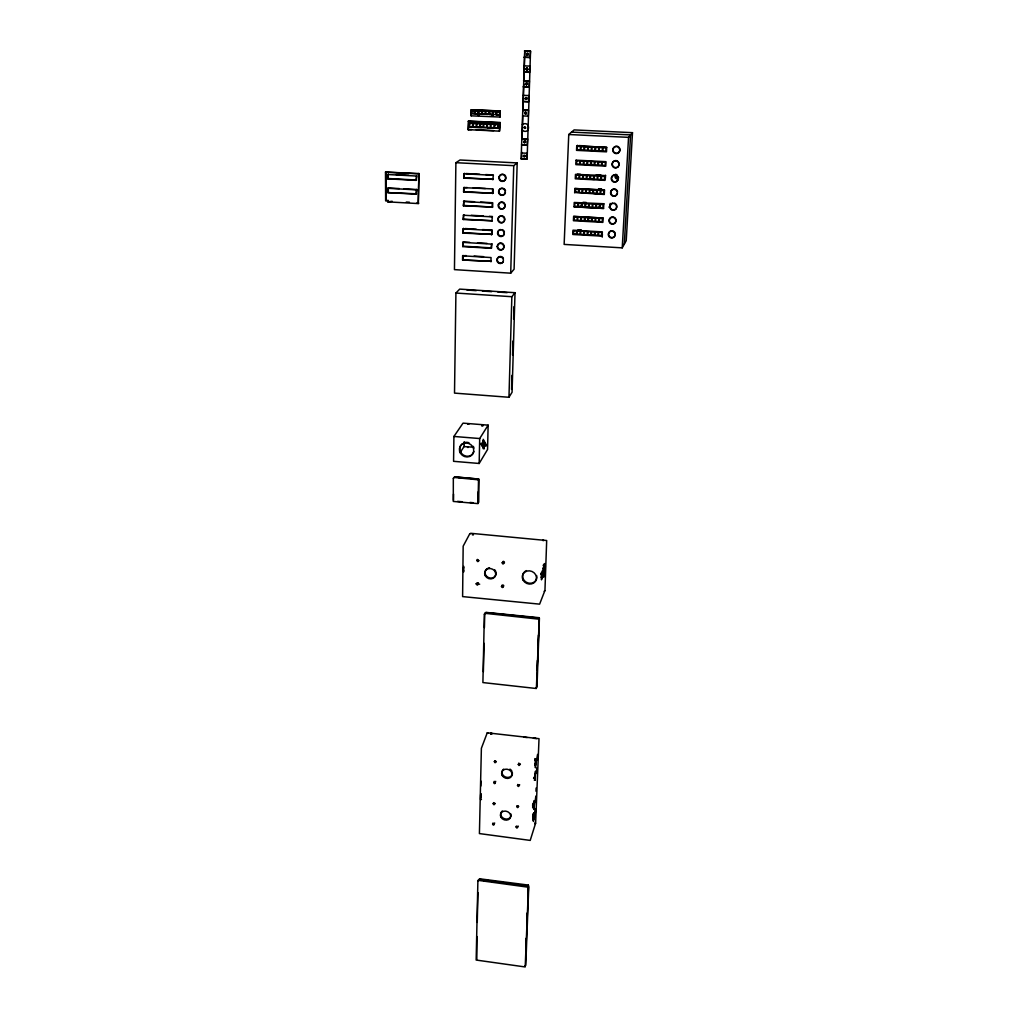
<?xml version="1.0" encoding="UTF-8"?>
<svg xmlns="http://www.w3.org/2000/svg" width="1018" height="1018" viewBox="0 0 1018 1018"><rect width="100%" height="100%" fill="white"/><g stroke="black" fill="none" stroke-linecap="round" stroke-linejoin="round"><path stroke-width="1.5" d="M416.146 194.158L416.667 189.513L416.146 194.158L387.756 192.593L388.291 187.961L399.323 188.572M416.184 180.364L416.718 175.707L416.184 180.364L387.705 178.85L388.24 174.205L387.705 178.85M418.283 203.575L418.907 173.544L418.283 203.575L387.794 201.869L388.342 200.393L385.631 200.622L385.504 172.118L418.907 173.544M455.886 162.689L454.448 269.63L510.705 273.18L514.09 269.21L517.182 162.918L460.021 160.004L455.886 162.689L513.746 165.667L517.182 162.918M453.913 436.455L453.57 461.319L479.173 463.47L487.558 449.485L488.131 425.142L463.025 423.144L453.913 436.455L479.694 438.542L488.131 425.142M455.911 293.044L454.512 393.113L508.962 397.274L512.067 392.261L515.019 292.7L459.691 289.112L455.911 293.044L511.85 296.709L515.019 292.7M453.532 494.061L453.468 500.271M462.566 259.997L491.363 261.321L462.566 259.997L462.63 255.811L466.231 255.582M491.261 248.316L491.77 243.684L491.261 248.316L462.783 246.598L463.292 241.966L469.616 242.348M462.986 233.097L463.495 228.465L462.986 233.097L491.987 234.382L492.076 230.132L482.557 229.572M463.203 219.506L463.712 214.849L463.203 219.506L492.292 220.779L463.648 219.124M480.598 202.073L492.712 202.747L492.61 207.061L463.406 205.814L463.928 201.144L474.541 201.742M463.699 187.681L493.03 188.903L492.928 193.255L463.623 192.02L463.699 187.681L467.186 187.516M463.839 178.137L464.361 173.454L463.839 178.137L493.259 179.346L464.297 177.819M463.012 259.577L463.075 255.391M462.783 246.598L463.292 241.966M463.406 205.814L463.928 201.144M463.623 192.02L464.144 187.35M468.026 129.655L468.585 121.04L500.092 122.516L499.494 131.144L468.026 129.655L471.589 129.553M468.445 129.401L468.585 121.04M487.66 127.746L498.438 128.255L468.738 127.135L468.802 122.758L498.54 123.878L468.802 122.758M469.209 125.418L469.26 122.516M470.036 123L469.362 126.537L472.377 126.677L473.052 123.14M464.208 441.736L464.132 446.457L460.098 452.654M499.927 117.045L471.156 115.836L471.258 109.766L500.08 110.962L499.749 117.146L500.08 110.962M471.461 109.664L471.156 115.836M471.652 113.482L471.703 110.504L474.515 110.631C477.442 115.696 467.237 112.782 474.452 113.609M473.612 123.165L472.937 126.703L475.966 126.843L476.628 123.318M474.286 113.698L474.515 110.631M477.188 123.343L476.526 126.881L479.554 127.021L480.216 123.483M475.075 113.736L475.126 110.758L478.104 110.797C481.043 115.861 470.825 112.947 478.053 113.774M475.241 113.647L475.291 110.669M477.887 113.863L478.104 110.797M478.676 113.901L478.893 110.835L481.718 110.962L481.489 114.029L478.676 113.901L481.489 114.029M480.178 123.852L483.206 123.992L483.143 127.186L480.114 127.046L480.776 123.509M541.016 576.672L542.034 576.773L543.167 573.91L543.23 572.04L542.225 571.938L542.149 573.948L543.447 569.507A6.872 0.853 -84.6 0 1 545.075 563.832A6.872 0.853 -84.6 0 1 544.694 573.478A6.872 0.853 -84.6 0 1 543.192 575.819L543.154 574.763L542.149 574.674L542.187 575.73M482.277 114.067L485.255 114.105L482.277 114.067C479.338 108.99 489.569 111.916 482.341 111.089M482.443 113.978L482.494 111M485.09 114.194L485.153 111.217M485.879 114.232L485.942 111.255L488.92 111.293C491.859 116.357 481.629 113.443 488.856 114.27M478.091 501.136L478.295 491.656M479.173 463.47L479.694 438.542M488.704 114.36L488.92 111.293M489.493 114.398L489.709 111.331L492.534 111.458L492.305 114.525L489.493 114.398L492.305 114.525M493.094 114.563L493.17 111.573L496.148 111.624L496.084 114.601L493.259 114.474M490.956 261.753L491.045 257.554L462.63 255.811M491.567 234.789L492.076 230.132M491.885 221.148L492.394 216.49L489.378 216.312M492.203 207.43L492.305 203.104L463.483 201.5M492.521 193.598L492.623 189.246M492.839 179.677L493.361 174.969L485.726 174.574M494.01 124.501L493.934 127.695L490.892 127.555L490.969 124.361L494.583 124.158M495.142 124.183L494.494 127.721L497.535 127.874L498.171 124.323M495.919 114.69L496.148 111.624M476.92 936.535L476.831 959.223M477.251 922.41L477.951 892.582M483.372 671.74L484.046 643.325M484.415 627.546L484.746 613.332L485.51 612.531L539.413 618.155L536.995 686.997L535.977 687.774M480.636 794.524L480.521 799.423L481.45 799.537M480.827 786.049L480.954 781.086M499.609 111.878L499.533 114.856L496.708 114.729C493.781 109.651 504.037 112.578 496.784 111.738M496.708 114.729L496.937 111.649M498.031 128.523L498.133 124.132M498.476 128.306L498.578 123.687M499.494 131.144L500.092 122.516M503.821 585.821C502.93 588.798 500.385 583.899 503.452 585.159M510.705 273.18L513.746 165.667M508.962 397.274L511.85 296.709M511.545 389.41L511.952 375.362M512.55 355.066L512.957 341.005M513.606 319.143L513.975 306.647M521.152 158.808L524.766 50.9L530.531 51.129L527.133 158.795L521.152 158.808L527.133 158.795M521.521 158.515L521.712 152.191M522.094 139.53L522.756 117.375M522.947 111.038L523.761 84.138M523.901 79.391L524.766 50.9M526.777 159.088L527.12 153.247L521.496 152.967M527.222 145.04L521.585 144.76L527.222 145.04L527.578 138.982L521.763 138.842L527.413 139.11M528.317 110.262L522.628 110.008L528.482 110.16L528.291 116.167L522.616 115.899M528.584 101.736L522.883 101.482L528.584 101.736L528.94 95.577L523.239 95.336M529.055 87.09L523.328 86.835L529.055 87.09L529.411 80.893L523.506 80.74L529.245 80.982M529.513 72.329L523.774 72.087L529.513 72.329L529.882 66.106L524.13 65.865M529.984 57.466L524.219 57.237L529.984 57.466L530.531 51.129M517.818 784.445L518.607 785.476L519.702 784.878M525.81 941.561L525.924 938.418M526.79 916.365L526.917 913.21M527.833 889.579L528.342 885.075L479.605 878.788L479.16 880.137M525.81 949.603L526.242 938.583M526.802 924.42L527.222 913.4M527.846 897.66L528.342 885.075M537.02 669.92L537.389 660.428M538.013 644.598L538.382 635.092M540.698 574.101L541.996 574.356L541.843 578.109M541.996 574.356L541.5 579.84L542.187 573.007L541.169 572.918L541.131 573.859L543.167 573.91M533.101 805.238L533.038 806.867L533.979 806.981L534.17 802.082L533.521 807.121L532.579 807.007M535.124 763.271L535.417 767.776L536.41 760.611L535.773 758.69L535.188 765.294L535.71 763.589L534.755 763.475M533.216 816.805L533.343 813.573L532.821 815.354L533.763 815.469L534.285 813.687L533.521 821.462L532.885 819.859L533.865 812.695L533.763 815.469M533.865 806.676L533.75 809.463L534.743 802.311L534.106 800.606L533.33 808.445L533.865 806.676L532.923 806.561M532.707 815.049L533.636 815.163L533.572 816.78L534.094 814.998L533.165 814.896L533.101 816.512L534.03 816.627L534.094 814.998M533.979 806.981L534.043 805.353L532.516 805.06M535.099 778.617L533.801 777.497L535.099 778.617L535.303 773.629M535.646 765.269L535.71 763.589M535.773 761.909L535.85 760.242L534.895 760.128L535.252 761.184M535.175 780.132L535.532 771.135L534.526 778.312L535.175 780.132L534.221 780.017M534.959 816.652L535.086 813.471M535.977 791.228L536.117 788.047M568.757 134.503L564.137 244.409L622.227 247.858L626.223 240.681L632.496 132.671L574.127 129.91L568.757 134.503L628.551 137.354L632.496 132.671M603.789 204.096L603.572 208.486L574.037 206.845L574.228 202.48L604.056 203.74M574.661 192.873L574.852 188.483L604.514 190.061L604.298 194.476L575.017 192.466M576.735 145.867L576.532 150.359L606.499 151.835L606.728 147.33L576.735 145.867L606.664 147.381M576.901 148.577L577.028 145.574M577.55 145.32L577.219 149.71L580.311 149.85L580.451 146.656L577.779 146.121M581.354 206.565L581.494 203.46L578.466 203.295L578.326 206.399L581.762 206.069M584.866 220.69L585.019 217.61L588.048 217.776L587.895 220.855L584.866 220.69L585.261 220.168M591.153 164.725L591.305 161.544L594.385 161.697L594.232 164.878L591.547 164.292M593.545 179.079L593.698 175.923L590.631 175.77L590.478 178.913L593.927 178.621M599.398 207.57L599.551 204.453L596.497 204.287L596.344 207.392L599.755 207.061M602.134 236.201L602.351 231.875L573.007 230.183L572.816 234.484L602.083 236.138M603.076 218.043L602.847 222.382L573.427 220.715L573.618 216.376L603.076 218.043L573.668 216.44M605.252 175.923L605.023 180.364L575.272 178.812L575.475 174.371L605.506 175.592M602.223 237.156L602.376 234.216M605.379 178.303L605.532 175.274M525.339 886.182L524.423 886.067M622.227 247.858L628.551 137.354M624.301 244.129L630.6 134.91L571.543 132.111M543.765 571.543L544.554 567.357L543.892 573.389L544.439 568.362L544.07 572.37L543.905 571.607M463.126 569.596L463.763 566.377M485.128 445.629L482.977 444.611L483.092 448.569L484.097 448.658L481.081 444.052L481.17 443.186L483.372 443.568L483.232 439.318L486.248 444.777L486.133 445.706L485.128 445.629L482.977 440.603M492.941 823.053L494.124 824.135L494.659 822.989M533.636 815.163L533.445 820.024L534.03 816.627M477.747 114.907L478.714 114.525L478.307 115.53M453.761 477.671L454.791 476.78L478.931 479.134L478.74 502.243L477.964 503.121M528.227 54.209L526.739 55.023L526.968 53.42M525.593 83.769L527.044 83.476M525.822 83.438L526.395 84.583M527.108 84.163L526.7 82.942M524.728 112.743L524.932 113.889L526.141 113.698M524.474 127.059C524.894 130.94 526.446 124.45 524.105 127.772M523.85 141.527L524.041 142.673L525.428 142.316M525.466 142.075L525.466 141.069M469.68 534.132L470.685 533.292L546.679 540.52L544.948 590.427L539.616 604.145L462.605 596.599L463.165 546.182L469.82 533.674M543.472 571.416L543.103 573.07M473.395 534.908L472.403 534.87M487.253 732.82L481.387 748.268L479.414 833.577L530.213 840.41L535.621 823.117L539.018 738.674L487.253 732.82L488.144 733.138M478.244 880.01L479.185 879.348L528.775 886.144L525.784 965.318L524.855 965.942M493.526 802.604L493.934 803.584L495.232 803.444M543.078 568.426L543.332 567.471M543.128 569.049L543.37 568.26M543.307 571.492L543.065 572.281M533.521 807.121L534.043 805.353M481.132 796.979L480.725 798.099L481.209 793.709M538.675 618.74L539.069 617.684L486.222 612.403L485.739 613.434M543.154 574.763L541.996 577.715L540.991 577.613M543.23 572.04L542.11 574.89L541.092 574.801M463.75 567.319L463.661 571.989M493.005 116.027L492.623 114.996M527.935 54.73L527.655 53.458M527.642 69.529L526.98 68.244M526.561 99.051L526.586 98.148M526.815 98.746L525.072 98.988L525.988 97.473M524.563 112.858L526.191 112.145L525.962 113.787M525.008 112.413L525.708 113.8M523.685 141.655L525.11 141.057M524.13 141.184L524.817 142.545M525.212 142.405L525.11 141.324M477.391 559.391L477.518 560.549L478.944 560.676M544.91 590.656L544.185 591.242M494.201 781.34L495.232 782.689L495.702 781.34M520.414 764.034L518.976 764.365L518.849 763.016M478.053 479.872L478.562 479.02L455.428 477.048M504.444 562.738L502.701 562.865L503.083 561.427M594.779 234.509L591.382 234.891L591.534 231.824L594.55 232.002L594.652 234.814M463.674 571.06L463.305 569.965M526.001 68.639L526.688 68.142M493.208 115.085L492.076 115.416L493.068 116.014M527.82 69.44L527.146 69.937M477.009 582.729L477.798 584.357L478.422 582.767M525.861 83.132C523.926 85.308 528.94 84.901 527.095 82.942M524.652 112.642L525.339 112.107M525.822 127.937L524.906 128.472M525.568 142.138L524.41 142.647L523.812 141.757M523.863 155.309C521.509 156.887 526.242 157.726 524.499 155.423C521.738 155.5 526.153 158.134 525.021 155.296M481.819 426.033L482.837 426.046M575.755 191.753L575.475 189.106L578.529 189.272L578.389 192.389L575.348 192.224M460.072 477.938L459.169 477.938M468.318 447.386L467.529 447.424M482.939 880.061L482.29 880.074M527.604 55.061L528.189 53.458M526.141 68.448L527.858 68.524M527.68 69.631L526.484 70L526.039 69.008M478.905 115.263L477.773 115.059L479.007 114.55M527.222 84.379L526.471 84.787M492.534 114.958L492.305 115.759L493.183 115.925M526.764 99.026L525.746 99.331M522.183 130.317C530.34 135.483 530.772 120.2 522.361 124.361M518.722 806.396L517.08 805.734M387.794 201.869L392.159 201.259M387.756 192.593L416.655 193.814M468.738 127.135L481.501 127.454M492.534 111.458L489.709 111.331M469.858 122.224L472.696 122.478M481.718 110.962L478.893 110.835M471.703 110.504L474.337 110.72M473.383 478.982L474.286 478.982M496.211 761.629L494.659 760.98M527.96 54.908L527.171 55.163M526.586 99.166L525.148 98.428L526.624 97.855M534.908 823.804L535.583 823.32L534.704 823.002M526.993 53.343L527.808 53.203M526.93 68.13L526.471 69.58M526.879 69.962L527.197 68.346M525.797 97.588L526.815 97.753M525.924 113.774L524.69 112.985M524.397 51.04L530.174 51.269M471.258 109.766L499.889 111.077M475.126 110.758L477.938 110.886M485.942 111.255L488.767 111.382M493.17 111.573L495.995 111.713M496.873 114.64L499.685 114.767M468.165 121.282L499.698 122.745M488.118 123.076L495.728 123.432M487.927 123.191L495.537 123.547M469.413 123.343L472.441 123.483M473.001 123.509L476.03 123.662M476.589 123.687L479.618 123.827M494.57 124.527L497.611 124.667M476.309 129.782L493.603 130.597M578.987 145.587L582.041 145.739M592.578 150.791L595.734 150.995M590.325 165.043L593.469 165.209M596.293 174.803L600.582 175.083M597.426 175.071L600.798 175.185M577.333 174.129L580.502 174.358M597.655 175.249L600.811 175.351M591.216 179.244L594.334 179.461M465.888 173.531L479.618 174.256M463.915 173.773L492.941 175.287M385.504 172.118L418.398 173.849M396.155 174.625L408.803 175.287M387.693 174.511L416.209 176.025M598.368 189.093L601.74 189.221M598.546 189.208L601.613 189.373M598.508 189.437L601.663 189.552M388.252 178.519L416.706 180.046M574.903 188.534L604.463 190.124M593.634 193.471L596.764 193.7M473.268 187.846L485.433 188.495M464.081 191.689L492.928 193.255M404.057 188.826L416.667 189.513M387.743 188.305L416.158 189.844M583.034 202.289L586.215 202.455M579 206.743L582.131 206.845M597.591 207.71L600.722 207.939M574.101 206.781L603.509 208.423M385.631 200.622L387.794 200.75M406.284 202.048L409.414 202.226M463.864 205.458L492.61 207.061M416.616 203.104L418.792 203.231M584.548 220.944L587.64 221.122M471.258 215.282L483.334 215.969M463.266 215.218L491.987 216.859M578.237 229.864L581.278 230.043M577.969 230.106L581.049 230.284M465.086 228.554L476.208 229.203M463.05 228.846L491.669 230.526M463.432 232.702L491.987 234.382M477.531 242.818L487.024 243.391M462.846 242.373L491.363 244.091M463.228 246.191L491.669 247.908M474.108 256.065L483.575 256.651M466.969 290.041L476.233 290.652M482.417 291.046L491.681 291.657M497.866 292.051L507.129 292.662M482.354 443.492L485.281 444.23L483.512 441.036L483.626 444.662L481.069 444.319L482.837 446.991L483.843 447.08L483.754 443.504M485.281 444.23L482.736 443.428L482.799 445.808M485.242 444.701L486.248 444.777M486.133 445.706L481.069 444.319M463.635 446.546L473.128 447.195M457.54 501.352L462.197 501.759M469.947 502.447L473.052 502.714M542.301 570.92L543.307 571.022M540.812 574.648L541.831 574.75M476.055 583.747L479.682 584.205M524.054 737.197L527.171 737.554M533.419 738.254L536.537 738.61M536.41 760.611L535.455 760.497L534.819 758.588M533.585 778.197L534.526 778.312M533.05 803.291L533.992 803.406M533.165 803.609L534.106 803.711M532.643 805.365L533.585 805.48M532.643 816.678L534.157 816.92M480.509 879.692L483.626 880.099M503.948 882.721L507.066 883.115M483.881 880.748L487.037 881.155M491.758 881.766L494.901 882.161M499.622 882.771L502.777 883.179M507.498 883.789L510.642 884.197M515.362 884.807L518.518 885.215M523.239 885.825L526.382 886.233M527.528 55.01L526.739 54.794M526.204 84.672L527.286 83.603M525.403 112.234L526.23 113.163M525.263 128.217L524.461 127.53M503.605 561.389L504.419 562.012M526.077 97.703L526.828 98.275M525.632 112.273L526.204 112.934M526.84 69.835L526.064 69.249M524.944 141.184L525.504 141.846M525.733 99.128L525.326 98.326M526.917 54.718L526.688 54.056M482.099 444.408L483.843 447.08M535.85 760.242L536.193 761.299M518.226 826.107L517.526 827.023L516.368 826.094M483.995 444.701L484.097 448.658M388.291 187.961L388.303 192.262M386.064 171.813L386.191 200.279M510.921 814.031A5.268 4.428 20.1 0 1 504.419 818.765A5.268 4.428 20.1 0 1 502.319 810.964M512.308 772.217A5.332 4.543 20.4 0 1 505.704 777.103A5.332 4.543 20.4 0 1 503.592 769.124M509.954 769.124A5.332 4.543 20.4 0 1 511.812 771.046M543.243 574.865A5.853 0.738 -84.6 0 1 543.001 575.628M542.339 574.915A5.853 0.738 -84.6 0 1 542.301 573.847M542.327 572.536A5.853 0.738 -84.6 0 1 542.416 571.06M543.192 565.664A5.853 0.738 -84.6 0 1 543.434 564.901M536.664 575.615A7.202 6.528 22.5 0 1 531.93 583.085A7.202 6.528 22.5 0 1 523.188 578.835A7.202 6.528 22.5 0 1 526.382 570.602M544.134 563.959A6.859 0.865 -84.6 0 1 544.159 569.355M543.523 574.394A6.859 0.865 -84.6 0 1 542.963 576.57M494.71 569.787A5.637 5.09 25.5 0 1 494.239 577.053A5.637 5.09 25.5 0 1 486.426 576.048A5.637 5.09 25.5 0 1 486.884 568.769M488.08 568.108A5.637 5.09 25.5 0 1 489.442 567.764M473.892 451.712A7.342 6.821 33.8 0 1 463.292 455.059A7.342 6.821 33.8 0 1 461.981 443.988M463.495 442.995A7.342 6.821 33.8 0 1 468.967 442.754M473.281 446.355A7.342 6.821 33.8 0 1 473.968 448.098M503.325 261.626A3.359 3.232 58.3 0 1 499.087 262.708A3.359 3.232 58.3 0 1 497.497 258.47A3.359 3.232 58.3 0 1 501.467 256.638M502.243 257.02A3.359 3.232 58.3 0 1 503.414 258.305M503.757 244.842A3.372 3.245 61.1 0 1 501.085 249.69A3.372 3.245 61.1 0 1 497.84 245.007A3.372 3.245 61.1 0 1 503.261 244.116M505.462 192.644A3.448 3.308 71.4 0 1 501.327 194.858A3.448 3.308 71.4 0 1 499.087 190.519A3.448 3.308 71.4 0 1 503.223 188.317M504.012 188.699A3.448 3.308 71.4 0 1 505.513 190.875M505.882 176.928A3.474 3.321 73.6 0 1 502.841 181.115A3.474 3.321 73.6 0 1 499.316 177.17A3.474 3.321 73.6 0 1 503.579 174.358M504.381 174.74A3.474 3.321 73.6 0 1 505.564 176.076M504.381 233.86A3.398 3.258 63.8 0 1 498.845 235.031A3.398 3.258 63.8 0 1 500.462 229.495M502.167 229.597A3.398 3.258 63.8 0 1 504.432 232.117M504.394 221.021A3.41 3.283 66.5 0 1 500.105 222.14A3.41 3.283 66.5 0 1 498.502 217.814A3.41 3.283 66.5 0 1 502.51 215.931M503.299 216.312A3.41 3.283 66.5 0 1 504.483 217.623M504.788 218.463A3.41 3.283 66.5 0 1 504.737 220.219M504.839 203.88A3.436 3.296 69 0 1 503.248 208.588A3.436 3.296 69 0 1 498.782 206.412A3.436 3.296 69 0 1 501.149 202.073M502.014 202.009A3.436 3.296 69 0 1 504.33 203.142M618.282 179.079A2.863 2.787 -83.5 0 1 615.852 174.167M610.189 203.371A2.812 2.761 89.7 0 1 608.98 207.163M618.46 177.399A1.425 1.4 -83.4 0 1 616.501 175.694M618.524 177.514A1.438 1.4 -83.5 0 1 616.348 177.094A1.438 1.4 -83.5 0 1 617.315 175.045M610.304 204.249A2.825 2.774 89.6 0 1 609.451 206.921M613.778 231.328A3.41 3.372 82.9 0 1 613.714 237.079A3.41 3.372 82.9 0 1 608.586 234.585A3.41 3.372 82.9 0 1 612.989 230.946M614.541 217.496A3.436 3.385 88.3 0 1 614.478 223.286A3.436 3.385 88.3 0 1 609.324 220.766A3.436 3.385 88.3 0 1 613.739 217.101M618.804 162.473A3.538 3.436 -83.3 0 1 615.852 167.626A3.538 3.436 -83.3 0 1 612.582 162.715A3.538 3.436 -83.3 0 1 618.308 161.722M619.097 147.368A3.563 3.448 -82.4 0 1 617.519 153.171A3.563 3.448 -82.4 0 1 613.103 149.29A3.563 3.448 -82.4 0 1 618.41 146.77M614.503 203.155A3.461 3.398 -88.3 0 1 615.305 203.549M615.979 204.134A3.461 3.398 -88.3 0 1 615.241 209.39A3.461 3.398 -88.3 0 1 610.278 207.736A3.461 3.398 -88.3 0 1 612.747 203.066M617.442 193.509A3.487 3.41 -86.1 0 1 612.861 195.634A3.487 3.41 -86.1 0 1 611.194 190.799A3.487 3.41 -86.1 0 1 616.068 189.513M616.743 190.099A3.487 3.41 -86.1 0 1 617.544 191.715M453.328 478.358L453.303 501.441L478.027 503.617L478.524 479.822L454.359 477.467L453.328 478.358M534.743 813.535C535.264 819.223 536.219 800.81 534.743 813.535M535.264 800.555C535.786 806.383 536.766 787.779 535.264 800.555M536.944 758.919C537.542 764.963 538.382 746.232 536.944 758.919M536.397 772.204C536.995 778.223 537.848 759.555 536.397 772.204M483.766 124.018L483.703 127.212L486.731 127.365L486.808 124.158L483.766 124.018M487.368 124.196L487.304 127.39L490.332 127.53L490.396 124.336L487.368 124.196M501.467 586.444C503.07 590.02 504.19 583.798 501.467 586.444M477.887 881.092L476.157 960.05L525.199 966.96L528.469 887.238L478.829 880.43L477.887 881.092M484.364 614.172L482.901 682.569L536.371 688.512L539.247 619.211L485.382 613.358L484.364 614.172M517.5 785.438C518.976 788.708 520.122 783.147 517.5 785.438M576.099 160.17L575.895 164.636L605.761 166.15L605.99 161.684L576.099 160.17M573.63 230.793L573.503 233.847L576.506 234.025L576.646 230.959L573.63 230.793M574.241 216.999L574.114 220.079L577.13 220.244L577.27 217.165L574.241 216.999M574.865 203.091L574.725 206.196L577.753 206.361L577.893 203.269L574.865 203.091M576.099 175.007L575.959 178.163L579.026 178.315L579.166 175.172L576.099 175.007M576.735 160.806L576.595 163.974L579.662 164.14L579.802 160.959L576.735 160.806M577.206 230.997L577.066 234.051L580.082 234.229L580.222 231.175L577.206 230.997M577.83 217.203L577.69 220.282L580.718 220.448L580.858 217.368L577.83 217.203M579.089 189.297L578.949 192.427L582.003 192.593L582.143 189.463L579.089 189.297M579.726 175.198L579.586 178.341L582.652 178.506L582.792 175.363L579.726 175.198M580.375 160.997L580.235 164.165L583.301 164.318L583.441 161.149L580.375 160.997M581.024 146.694L580.871 149.888L583.963 150.04L584.103 146.834L581.024 146.694M580.782 231.201L580.642 234.267L583.67 234.445L583.798 231.379L580.782 231.201M581.418 217.407L581.278 220.486L584.307 220.651L584.447 217.572L581.418 217.407M582.067 203.498L581.914 206.603L584.968 206.769L585.108 203.664L582.067 203.498M582.703 189.488L582.563 192.618L585.617 192.784L585.757 189.653L582.703 189.488M583.365 175.389L583.212 178.532L586.279 178.697L586.419 175.541L583.365 175.389M584.014 161.175L583.874 164.343L586.953 164.509L587.093 161.328L584.014 161.175M584.676 146.872L584.523 150.066L587.615 150.219L587.768 147.025L584.676 146.872M584.357 231.417L584.217 234.471L587.233 234.649L587.386 231.582L584.357 231.417M585.668 203.689L585.528 206.794L588.569 206.959L588.709 203.854L585.668 203.689M586.33 189.679L586.177 192.809L589.231 192.975L589.384 189.844L586.33 189.679M586.992 175.58L586.839 178.723L589.906 178.888L590.058 175.732L586.992 175.58M587.666 161.366L587.513 164.534L590.593 164.687L590.733 161.518L587.666 161.366M588.34 147.05L588.188 150.244L591.267 150.397L591.42 147.203L588.34 147.05M587.946 231.62L587.793 234.687L590.822 234.853L590.974 231.799L587.946 231.62M588.608 217.814L588.455 220.893L591.496 221.071L591.649 217.979L588.608 217.814M589.282 203.893L589.129 206.998L592.171 207.163L592.323 204.058L589.282 203.893M589.944 189.882L589.804 193.013L592.858 193.178L593.01 190.035L589.944 189.882M591.992 147.228L591.84 150.422L594.932 150.575L595.085 147.381L591.992 147.228M592.209 218.017L592.056 221.097L595.085 221.275L595.237 218.183L592.209 218.017M592.883 204.084L592.731 207.201L595.784 207.367L595.937 204.262L592.883 204.084M593.57 190.073L593.418 193.204L596.472 193.369L596.637 190.239L593.57 190.073M594.27 175.949L594.105 179.104L597.184 179.27L597.337 176.114L594.27 175.949M594.957 161.722L594.805 164.903L597.884 165.056L598.037 161.887L594.957 161.722M595.657 147.406L595.505 150.6L598.597 150.753L598.749 147.559L595.657 147.406M595.123 232.04L594.97 235.094L597.986 235.273L598.151 232.206L595.123 232.04M595.81 218.221L595.657 221.3L598.686 221.479L598.851 218.386L595.81 218.221M597.197 190.264L597.044 193.395L600.098 193.56L600.264 190.43L597.197 190.264M597.91 176.139L597.744 179.295L600.824 179.461L600.976 176.305L597.91 176.139M598.609 161.913L598.457 165.094L601.536 165.247L601.702 162.066L598.609 161.913M599.335 147.585L599.169 150.779L602.262 150.931L602.427 147.737L599.335 147.585M598.711 232.244L598.546 235.311L601.574 235.489L601.74 232.422L598.711 232.244M599.411 218.425L599.258 221.504L602.287 221.682L602.452 218.59L599.411 218.425M600.111 204.491L599.958 207.596L603.012 207.761L603.165 204.656L600.111 204.491M600.836 190.455L600.671 193.598L603.738 193.764L603.89 190.621L600.836 190.455M601.549 176.33L601.384 179.486L604.463 179.652L604.628 176.496L601.549 176.33M602.274 162.091L602.109 165.272L605.188 165.438L605.354 162.256L602.274 162.091M603 147.763L602.834 150.969L605.939 151.122L606.104 147.915L603 147.763M525.377 885.329L524.448 885.355L525.377 885.329M543.777 540.418L542.772 540.418L543.777 540.418M476.373 583.95C477.773 587.59 479.249 581.482 476.373 583.95M516.775 806.536C518.098 809.806 519.485 804.385 516.775 806.536M490.765 733.202L491.707 733.24L490.765 733.202M490.74 734.042L491.681 734.08L490.74 734.042M492.597 824.084C493.806 827.341 495.359 822.06 492.597 824.084M476.882 560.384C478.015 564.15 479.974 558.106 476.882 560.384M473.421 533.966L472.416 533.928L473.421 533.966M493.755 782.524C494.812 785.896 496.657 780.564 493.755 782.524M493.17 803.622C494.226 806.956 496.059 801.7 493.17 803.622M516.088 826.921C517.119 830.23 518.976 825.025 516.088 826.921M518.264 764.34C519.244 767.763 521.254 762.393 518.264 764.34M468.789 423.959L467.771 423.959L468.789 423.959M494.341 761.528C495.193 764.963 497.42 759.721 494.341 761.528M502.192 562.699C502.994 566.53 505.501 560.663 502.192 562.699M534.183 738.063L535.112 738.19L534.183 738.063M482.863 425.104L481.845 425.053L482.863 425.104M500.996 817.301A5.281 4.428 20.1 0 0 509.967 818.408A5.281 4.428 20.1 0 0 505.704 811.117A5.281 4.428 20.1 0 0 500.996 817.301M502.243 775.563A5.345 4.543 20.4 0 0 511.329 776.645A5.345 4.543 20.4 0 0 507.015 769.188A5.345 4.543 20.4 0 0 502.243 775.563M544.477 573.91A5.853 0.725 -84.6 0 0 544.846 564.596A5.853 0.725 -84.6 0 0 543.332 572.6A5.853 0.725 -84.6 0 0 544.477 573.91M523.112 580.158A7.215 6.541 22.5 0 0 535.43 581.354A7.215 6.541 22.5 0 0 529.653 570.856A7.215 6.541 22.5 0 0 523.112 580.158M485.23 575.654A5.637 5.09 25.5 0 0 494.812 576.913A5.637 5.09 25.5 0 0 490.523 568.553A5.637 5.09 25.5 0 0 485.23 575.654M459.589 451.19A7.355 6.833 33.8 0 0 471.563 455.326A7.355 6.833 33.8 0 0 468.56 443.403A7.355 6.833 33.8 0 0 459.589 451.19M499.036 176.903A3.487 3.334 73.5 0 0 503.007 181.369A3.487 3.334 73.5 0 0 504.661 175.656A3.487 3.334 73.5 0 0 499.036 176.903M498.693 190.862A3.461 3.308 71.3 0 0 502.65 195.291A3.461 3.308 71.3 0 0 504.292 189.628A3.461 3.308 71.3 0 0 498.693 190.862M497.675 232.129A3.398 3.27 63.7 0 0 501.594 236.494A3.398 3.27 63.7 0 0 503.223 230.946A3.398 3.27 63.7 0 0 497.675 232.129M497.204 246.547A3.385 3.245 61 0 0 502.052 249.754A3.385 3.245 61 0 0 502.205 243.951A3.385 3.245 61 0 0 497.204 246.547M496.873 260.01A3.359 3.232 58.2 0 0 501.709 263.191A3.359 3.232 58.2 0 0 501.849 257.439A3.359 3.232 58.2 0 0 496.873 260.01M498.006 218.476A3.423 3.283 66.4 0 0 501.95 222.853A3.423 3.283 66.4 0 0 503.579 217.267A3.423 3.283 66.4 0 0 498.006 218.476M498.349 204.72A3.436 3.296 68.9 0 0 502.294 209.123A3.436 3.296 68.9 0 0 503.935 203.498A3.436 3.296 68.9 0 0 498.349 204.72M618.575 152.7A3.563 3.461 -82.5 0 0 617.353 146.656A3.563 3.461 -82.5 0 0 612.887 150.817A3.563 3.461 -82.5 0 0 618.575 152.7M617.786 167.028A3.538 3.448 -83.4 0 0 616.564 161.035A3.538 3.448 -83.4 0 0 612.123 165.145A3.538 3.448 -83.4 0 0 617.786 167.028M616.043 208.703A3.461 3.41 -88.5 0 0 613.383 203.358A3.461 3.41 -88.5 0 0 610.151 208.385A3.461 3.41 -88.5 0 0 616.043 208.703M609.591 218.87A3.436 3.398 88.1 0 0 612.251 224.189A3.436 3.398 88.1 0 0 615.47 219.201A3.436 3.398 88.1 0 0 609.591 218.87M608.853 232.702A3.423 3.385 82.6 0 0 611.5 237.996A3.423 3.385 82.6 0 0 614.707 233.046A3.423 3.385 82.6 0 0 608.853 232.702M616.234 195.367A3.487 3.423 -86.2 0 0 615.025 189.463A3.487 3.423 -86.2 0 0 610.609 193.509A3.487 3.423 -86.2 0 0 616.234 195.367M617.252 180.911A3.512 3.423 -84.5 0 0 616.043 174.969A3.512 3.423 -84.5 0 0 611.614 179.053A3.512 3.423 -84.5 0 0 617.252 180.911M617.01 181.255A3.512 3.436 -84.6 0 0 615.788 175.3A3.512 3.436 -84.6 0 0 611.36 179.372A3.512 3.436 -84.6 0 0 617.01 181.255"/></g></svg>
